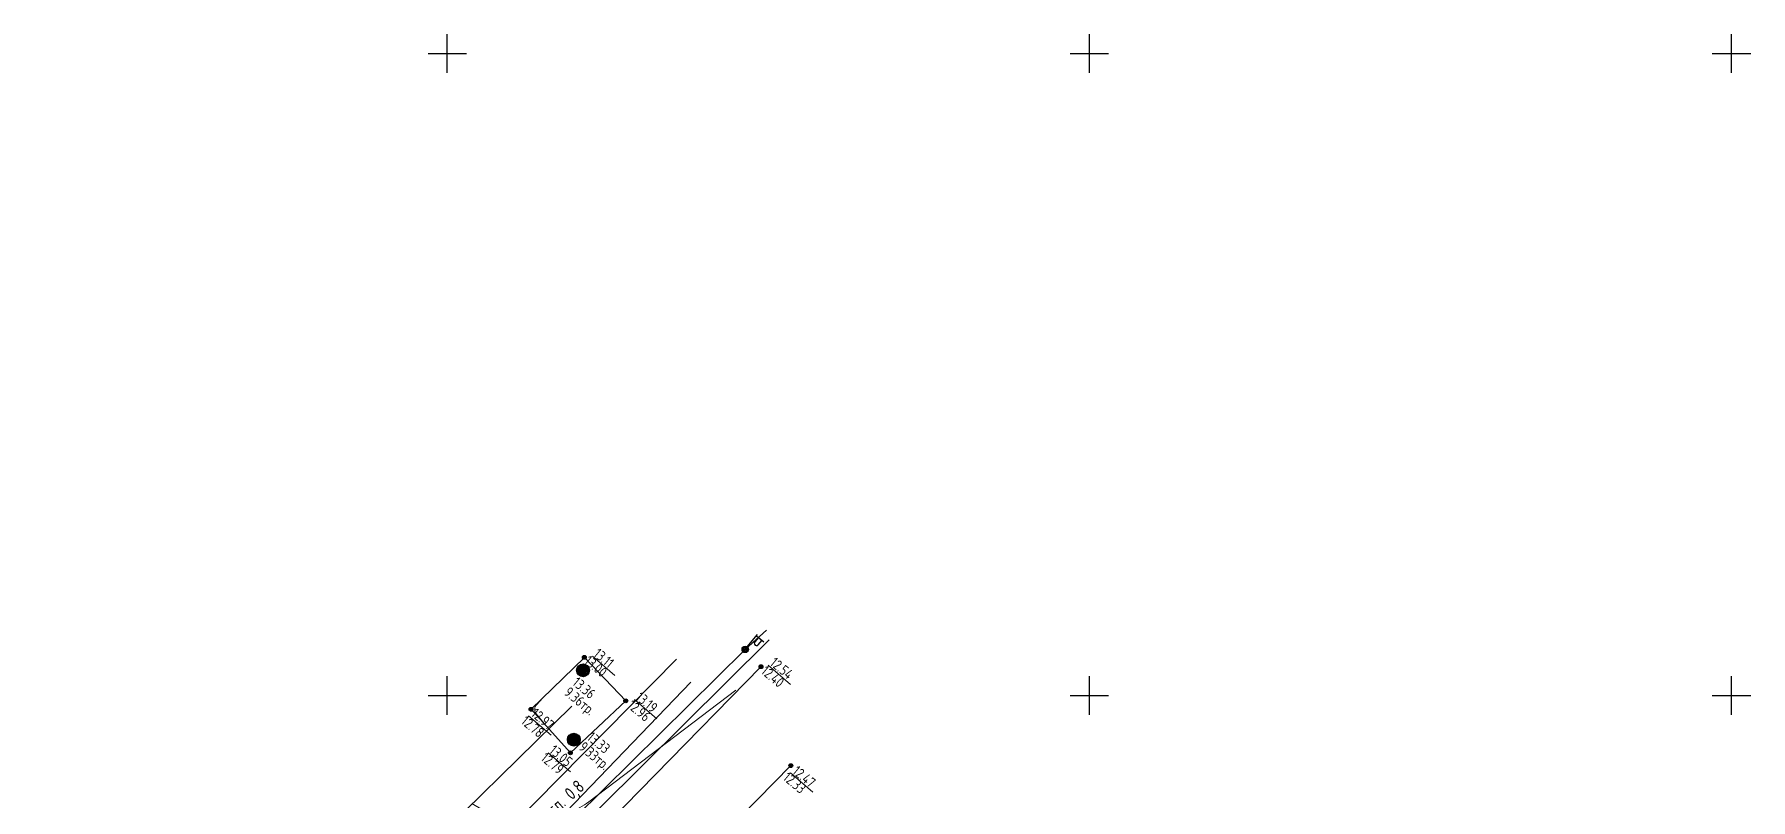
# Model space of a CAD drawing. Header units: metres. Extents: x -2 to 4153, y 0 to 2058.
# Drawn here: x 2609.9 to 2743.5, y 1998.2 to 2057.8 of the extents above; entities that cross this region are included whole.
import ezdxf

# ---------------------------------------------------------------- set-up
doc = ezdxf.new("R2010")
doc.units = ezdxf.units.M
for name, color, linetype, transparency in [('02_Сетка', 7, 'Continuous', 0.65), ('06_Инженерно-технические сооружения', 7, 'Continuous', 0.65), ('07_Объекты электропередачи', 7, 'Continuous', 0.65), ('10_Границы покрытий и угодий', 7, 'Continuous', 0.65), ('19_Горизонтали', 7, 'Continuous', 0.65), ('31_Водопровод', 7, 'Continuous', 0.65), ('32_Теплосеть', 7, 'Continuous', 0.65), ('35_Телефон', 7, 'Continuous', 0.65), ('37_Кабель низкого напряжения', 7, 'Continuous', 0.65), ('38_Кабели высокого напряжения', 7, 'Continuous', 0.65), ('44_Крышки колодцев', 7, 'Continuous', 0.65), ('61_Отметки высоты поверхности', 7, 'Continuous', 0.65)]:
    doc.layers.add(name, color=color, linetype=linetype, transparency=transparency)
doc.styles.add('LIKE11', font='GOST_0.TTF')
doc.styles.add('LIKE17', font='GOST_0.TTF')
doc.styles.add('LIKE32', font='GOST_0.TTF')
doc.styles.add('Line_GUGK', font='GOST_0.TTF')
doc.linetypes.add('g5_119_1', pattern='A,4,-1,[31,GUGK_2005.shx,S=0.1,R=0,X=0,Y=0],0.35,[31,GUGK_2005.shx,S=0.08,R=0,X=0,Y=0],3.3,[31,GUGK_2005.shx,S=0.08,R=180,X=0,Y=0],0.35,[31,GUGK_2005.shx,S=0.1,R=180,X=0,Y=0],-1', length=10)
doc.linetypes.add('g5_119_3', pattern='A,4,-1,[31,GUGK_2005.shx,S=0.1,R=0,X=0,Y=0],4,[31,GUGK_2005.shx,S=0.1,R=180,X=0,Y=0],-1', length=10)
doc.linetypes.add('g5_122_t', pattern='A,1,-1,1.5,-0.4,["Т",Line_GUGK,S=1,R=0,X=0,Y=-0.5],-1.5,1.5,-1,4,-1,4,-1,3', length=20.9)
doc.linetypes.add('g5_122_v', pattern='A,1,-1,1.5,-0.4,["В",Line_GUGK,S=1,R=0,X=0,Y=-0.5],-1.5,1.5,-1,4,-1,4,-1,3', length=20.9)
doc.linetypes.add('g5_133_t', pattern='A,2,[27,GUGK_2005.shx,S=0.4,R=0,X=0,Y=0],2,-1,2,[27,GUGK_2005.shx,S=0.4,R=0,X=0,Y=0],2,-1,2,[27,GUGK_2005.shx,S=0.4,R=0,X=0,Y=0],2,-0.1,["V",Line_GUGK,S=1,R=0,X=0,Y=-0.5],-1', length=15.1)

# ---------------------------------------------------------------- blocks, each defined once
blk = doc.blocks.new('g5_330')
blk.add_hatch(color=0).paths.add_polyline_path([(0.15, 0, 1), (-0.15, 0, 1)])
at = {"color": 0}
blk.add_circle((0, 0), 0.15, dxfattribs=at)
blk = doc.blocks.new('g5_117t')
h = blk.add_hatch(color=255)
h.paths.add_polyline_path([(-0.04, -0.04), (-0.46, -0.04, 0.367426), (-0.04, -0.46)])
h.paths.add_polyline_path([(0.04, -0.46, 0.367426), (0.46, -0.04), (0.04, -0.04)])
h.paths.add_polyline_path([(0.46, 0.04, 0.921954), (-0.46, 0.04)])
at = {"color": 0}
for points in [[(-0.5, 0), (0.5, 0)], [(0, -0.5), (0, 0)]]:
    blk.add_lwpolyline(points, dxfattribs=at)
blk.add_circle((0, 0), 0.5, dxfattribs=at)
blk = doc.blocks.new('g5_110_1c')
h = blk.add_hatch(color=255)
edge = h.paths.add_edge_path()
edge.add_arc((0, 0), 0.212, 0, 360)
edge = h.paths.add_edge_path(flags=16)
edge.add_arc((0, 0), 0.0975, 0, 360)
h = blk.add_hatch(color=0)
edge = h.paths.add_edge_path()
edge.add_arc((0, 0), 0.06, 0, 360)
at = {"color": 0}
for p, q in [((0, 0.25), (0, 1.5)), ((0, 1.38), (0.75, 1.38))]:
    blk.add_line(p, q, dxfattribs=at)
blk.add_lwpolyline([(0.2, 1.38), (0.2, 0.93, 1.040016), (0.55, 0.93), (0.55, 1.38)], format="xyb", dxfattribs=at)
for radius in [0.25, 0.06]:
    blk.add_circle((0, 0), radius, dxfattribs=at)
blk = doc.blocks.new('g5_012')
at = {"color": 92}
for points in [[(0, -1.5), (0, 1.5)], [(-1.5, 0), (1.5, 0)]]:
    blk.add_lwpolyline(points, dxfattribs=at)

msp = doc.modelspace()

# ---------------------------------------------------------------- linework, layer by layer
at = {"layer": '06_Инженерно-технические сооружения', "color": 7, "linetype": 'Continuous', "lineweight": 20, "flags": 128}
msp.add_lwpolyline([(2651.616, 2001.808), (2648.552, 2005.197), (2652.702, 2009.24), (2655.926, 2005.853), (2651.616, 2001.808)], dxfattribs=at)
at = {"layer": '10_Границы покрытий и угодий', "color": 7, "linetype": 'Continuous', "lineweight": 20, "flags": 128}
for points in [[(2666.457, 2008.51), (2649.996, 1991.667), (2647.846, 1990.051), (2644.651, 1989.032), (2641.694, 1989.372), (2639.3, 1990.218)], [(2664.247, 1960.874), (2664.092, 1960.687), (2661.709, 1957.709), (2669.467, 1951.496), (2671.09, 1949.449), (2671.804, 1946.237), (2671.243, 1943.28), (2669.832, 1940.842), (2668.26, 1939.221), (2665.535, 1938.068), (2661.768, 1938.405), (2658.838, 1939.717), (2637.159, 1958.05), (2635.662, 1960.568), (2635.251, 1963.72), (2635.494, 1966.201), (2636.644, 1967.807), (2648.004, 1979.58), (2658.403, 1990.218), (2668.781, 2000.808)]]:
    msp.add_lwpolyline(points, dxfattribs=at)
at = {"layer": '19_Горизонтали', "color": 32, "linetype": 'Continuous', "lineweight": 20, "flags": 128}
for points, elevation in [([(2664.508, 2006.697), (2653.047, 1997.986, -0.0801552), (2651.596, 1997.212), (2651.596, 1997.212, 0.0779485), (2650.141, 1996.444), (2648.635, 1995.32, -0.404312), (2647.215, 1995.502), (2647.215, 1995.502, 0.0899797), (2645.738, 1996.787), (2643.953, 1997.85)], 12.5), ([(2649.706, 2003.921), (2648.952, 2004.845, -0.1928971), (2648.837, 2005.215), (2648.837, 2005.215, -0.1674774), (2648.994, 2005.577), (2649.431, 2006.053)], 13)]:
    msp.add_lwpolyline(points, format="xyb", dxfattribs=dict(at, elevation=elevation))
at = {"layer": '31_Водопровод', "color": 4, "linetype": 'g5_122_v', "lineweight": 30, "flags": 128}
msp.add_lwpolyline([(2620.276, 1969.936), (2647.12, 1996.148), (2659.888, 2009.108)], dxfattribs=at)
at = {"layer": '32_Теплосеть', "color": 5, "linetype": 'g5_122_t', "lineweight": 30, "flags": 128}
msp.add_lwpolyline([(2620.589, 1975.421), (2626.655, 1980.833), (2651.731, 2005.432)], dxfattribs=at)
at = {"layer": '35_Телефон', "color": 6, "linetype": 'g5_133_t', "lineweight": 20, "flags": 128}
msp.add_lwpolyline([(2641.349, 1997.279), (2646.755, 1992.485), (2661, 2007.312)], dxfattribs=at)
at = {"layer": '37_Кабель низкого напряжения', "color": 1, "linetype": 'g5_119_3', "lineweight": 20, "flags": 128}
msp.add_lwpolyline([(2609.87, 1953.699), (2621.316, 1965.194), (2645.381, 1990.231), (2665.232, 2009.861), (2666.898, 2011.352)], dxfattribs=at)
at = {"layer": '38_Кабели высокого напряжения', "color": 1, "linetype": 'g5_119_1', "lineweight": 20, "flags": 128}
msp.add_lwpolyline([(2610.758, 1952.876), (2640.692, 1984.423), (2667.104, 2010.595)], dxfattribs=at)
at = {"layer": '61_Отметки высоты поверхности', "color": 7, "linetype": 'Continuous', "lineweight": 5, "flags": 128}
for points in [[(2653.325, 2009.329), (2655.074, 2007.834)], [(2667.009, 2008.626), (2668.758, 2007.13)], [(2656.607, 2005.957), (2658.357, 2004.462)], [(2648.361, 2004.683), (2650.11, 2003.188)], [(2649.876, 2001.808), (2651.625, 2000.313)], [(2668.753, 2000.237), (2670.502, 1998.742)]]:
    msp.add_lwpolyline(points, dxfattribs=at)

# ---------------------------------------------------------------- block references
at = {"layer": '02_Сетка', "color": 92, "linetype": 'Continuous', "lineweight": 15, "ltscale": 0.5}
for p in [(2642.029, 2056.265), (2692.029, 2056.265), (2742.029, 2056.265), (2642.029, 2006.265), (2692.029, 2006.265), (2742.029, 2006.265)]:
    msp.add_blockref('g5_012', p, dxfattribs=at)
at = {"layer": '07_Объекты электропередачи', "color": 7, "linetype": 'Continuous', "lineweight": 20, "rotation": 320.1837874390728}
msp.add_blockref('g5_110_1c', (2665.232, 2009.861, 12.713), dxfattribs=at)
at = {"layer": '44_Крышки колодцев', "color": 7, "linetype": 'Continuous', "lineweight": 20, "rotation": 320.1837874390728}
for p in [(2652.598, 2008.232, 13.361), (2651.882, 2002.833, 13.331)]:
    msp.add_blockref('g5_117t', p, dxfattribs=at)
at = {"layer": '61_Отметки высоты поверхности', "color": 7, "linetype": 'Continuous', "lineweight": 20, "rotation": 320.1837874390728}
for p in [(2652.702, 2009.24, 13.108), (2666.457, 2008.51, 12.397), (2648.552, 2005.197, 12.971), (2655.926, 2005.853, 13.194), (2651.616, 2001.808, 13.048), (2668.781, 2000.808, 12.332)]:
    msp.add_blockref('g5_330', p, dxfattribs=at)

# ---------------------------------------------------------------- texts
at = {"color": 7, "linetype": 'Continuous', "lineweight": 15, "ltscale": 0.5, "style": 'LIKE11'}
for s, p in [('13.36', (2651.702, 2007.157)), ('9.36тр.', (2651.061, 2006.389)), ('9.33тр.', (2652.205, 2002.119)), ('13.33', (2652.845, 2002.887))]:
    msp.add_text(s, height=0.8, rotation=320.18378, dxfattribs=at).set_placement(p)
at = {"layer": '35_Телефон', "color": 6, "linetype": 'Continuous', "lineweight": 15, "style": 'LIKE32'}
msp.add_text('гл. 0,8', height=1, rotation=41.72377, dxfattribs=at).set_placement((2650.311, 1996.818))
at = {"layer": '61_Отметки высоты поверхности', "color": 7, "linetype": 'Continuous', "lineweight": 15, "ltscale": 0.5, "style": 'LIKE17'}
for s, p in [('13.00', (2652.624, 2008.831)), ('13.11', (2653.344, 2009.388)), ('12.54', (2667.085, 2008.69)), ('12.40', (2666.393, 2008.043)), ('13.19', (2656.629, 2006)), ('12.97', (2648.488, 2004.73)), ('12.96', (2655.981, 2005.391)), ('12.78', (2647.698, 2004.142)), ('13.05', (2649.903, 2001.867)), ('12.79', (2649.244, 2001.28)), ('12.33', (2668.1, 1999.76)), ('12.47', (2668.832, 2000.25))]:
    msp.add_text(s, height=0.8, rotation=320.18378, dxfattribs=at).set_placement(p)

doc.saveas('drawing.dxf')
